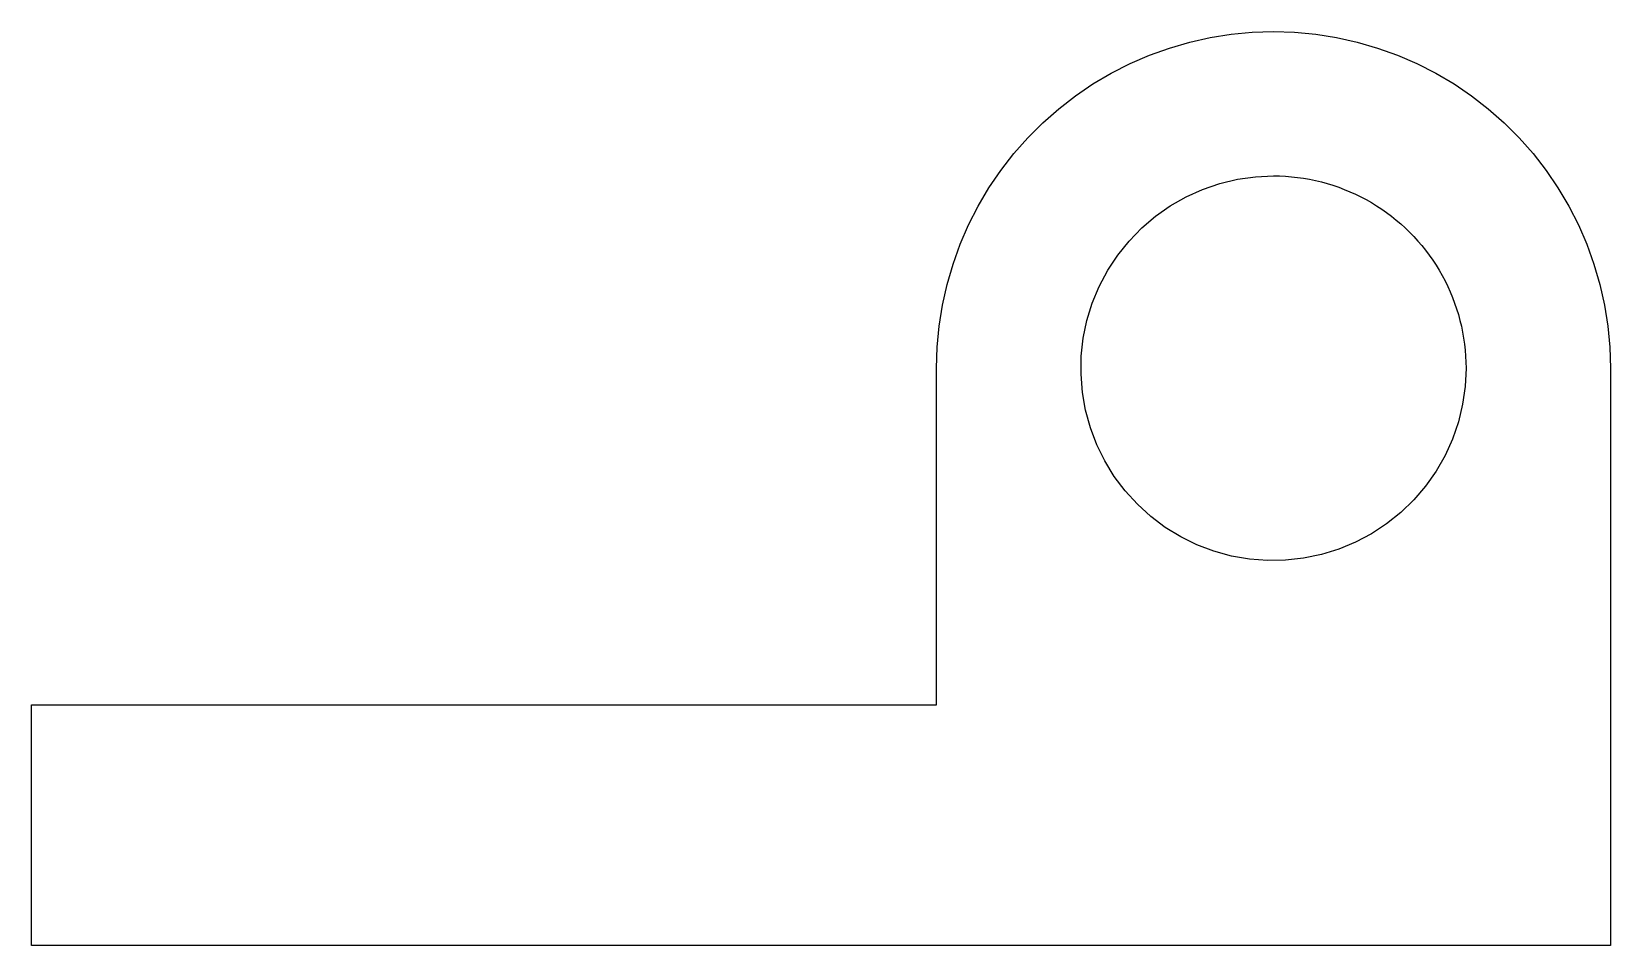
# Model space of a CAD drawing. Header units: metres. Extents: x -28.9 to 3.9, y 0 to 19.
import ezdxf

# ---------------------------------------------------------------- set-up
doc = ezdxf.new("R2010")
doc.units = ezdxf.units.M

msp = doc.modelspace()

# ---------------------------------------------------------------- linework, layer by layer
for points in [[(-10.1, 12), (-10.086, 12.44), (-10.045, 12.877), (-9.976, 13.312), (-9.88, 13.741), (-9.757, 14.163), (-9.608, 14.577), (-9.434, 14.98), (-9.234, 15.372), (-9.01, 15.751), (-8.763, 16.114), (-8.494, 16.462), (-8.203, 16.792), (-7.892, 17.103), (-7.562, 17.394), (-7.214, 17.663), (-6.851, 17.91), (-6.472, 18.134), (-6.08, 18.334), (-5.677, 18.508), (-5.263, 18.657), (-4.841, 18.78), (-4.412, 18.876), (-3.977, 18.945), (-3.54, 18.986), (-3.1, 19), (-2.66, 18.986), (-2.223, 18.945), (-1.788, 18.876), (-1.359, 18.78), (-0.937, 18.657), (-0.523, 18.508), (-0.12, 18.334), (0.272, 18.134), (0.651, 17.91), (1.014, 17.663), (1.362, 17.394), (1.692, 17.103), (2.003, 16.792), (2.294, 16.462), (2.563, 16.114), (2.81, 15.751), (3.034, 15.372), (3.234, 14.98), (3.408, 14.577), (3.557, 14.163), (3.68, 13.741), (3.776, 13.312), (3.845, 12.877), (3.886, 12.44), (3.9, 12)], [(0.9, 12), (0.882, 11.624), (0.829, 11.25), (0.741, 10.884), (0.619, 10.528), (0.464, 10.184), (0.277, 9.857), (0.061, 9.548), (-0.184, 9.262), (-0.455, 9), (-0.749, 8.764), (-1.064, 8.557), (-1.397, 8.381), (-1.745, 8.236), (-2.105, 8.126), (-2.474, 8.049), (-2.849, 8.008), (-3.226, 8.002), (-3.601, 8.032), (-3.973, 8.096), (-4.336, 8.196), (-4.689, 8.329), (-5.027, 8.495), (-5.348, 8.692), (-5.65, 8.918), (-5.928, 9.172), (-6.182, 9.45), (-6.408, 9.752), (-6.605, 10.073), (-6.771, 10.411), (-6.904, 10.764), (-7.004, 11.127), (-7.068, 11.499), (-7.098, 11.874), (-7.092, 12.251), (-7.051, 12.626), (-6.974, 12.995), (-6.864, 13.355), (-6.719, 13.703), (-6.543, 14.036), (-6.336, 14.351), (-6.1, 14.645), (-5.838, 14.916), (-5.552, 15.161), (-5.243, 15.377), (-4.916, 15.564), (-4.572, 15.719), (-4.216, 15.841), (-3.85, 15.929), (-3.476, 15.982), (-3.1, 16)], [(-3.1, 16), (-2.974, 15.998), (-2.849, 15.992), (-2.724, 15.982), (-2.599, 15.968), (-2.474, 15.951), (-2.35, 15.929), (-2.227, 15.904), (-2.105, 15.874), (-1.984, 15.841), (-1.864, 15.804), (-1.745, 15.764), (-1.628, 15.719), (-1.511, 15.671), (-1.397, 15.619), (-1.284, 15.564), (-1.173, 15.505), (-1.064, 15.443), (-0.957, 15.377), (-0.852, 15.308), (-0.749, 15.236), (-0.648, 15.161), (-0.55, 15.082), (-0.455, 15), (-0.362, 14.916), (-0.272, 14.828), (-0.184, 14.738), (-0.1, 14.645), (-0.018, 14.55), (0.061, 14.452), (0.136, 14.351), (0.208, 14.248), (0.277, 14.143), (0.343, 14.036), (0.405, 13.927), (0.464, 13.816), (0.519, 13.703), (0.571, 13.589), (0.619, 13.472), (0.664, 13.355), (0.704, 13.236), (0.741, 13.116), (0.774, 12.995), (0.804, 12.873), (0.829, 12.75), (0.851, 12.626), (0.868, 12.501), (0.882, 12.376), (0.892, 12.251), (0.898, 12.126), (0.9, 12)], [(-10.1, 5), (-10.1, 5.14), (-10.1, 5.28), (-10.1, 5.42), (-10.1, 5.56), (-10.1, 5.7), (-10.1, 5.84), (-10.1, 5.98), (-10.1, 6.12), (-10.1, 6.26), (-10.1, 6.4), (-10.1, 6.54), (-10.1, 6.68), (-10.1, 6.82), (-10.1, 6.96), (-10.1, 7.1), (-10.1, 7.24), (-10.1, 7.38), (-10.1, 7.52), (-10.1, 7.66), (-10.1, 7.8), (-10.1, 7.94), (-10.1, 8.08), (-10.1, 8.22), (-10.1, 8.36), (-10.1, 8.5), (-10.1, 8.64), (-10.1, 8.78), (-10.1, 8.92), (-10.1, 9.06), (-10.1, 9.2), (-10.1, 9.34), (-10.1, 9.48), (-10.1, 9.62), (-10.1, 9.76), (-10.1, 9.9), (-10.1, 10.04), (-10.1, 10.18), (-10.1, 10.32), (-10.1, 10.46), (-10.1, 10.6), (-10.1, 10.74), (-10.1, 10.88), (-10.1, 11.02), (-10.1, 11.16), (-10.1, 11.3), (-10.1, 11.44), (-10.1, 11.58), (-10.1, 11.72), (-10.1, 11.86), (-10.1, 12)], [(-10.1, 5), (-10.1, 5.14), (-10.1, 5.28), (-10.1, 5.42), (-10.1, 5.56), (-10.1, 5.7), (-10.1, 5.84), (-10.1, 5.98), (-10.1, 6.12), (-10.1, 6.26), (-10.1, 6.4), (-10.1, 6.54), (-10.1, 6.68), (-10.1, 6.82), (-10.1, 6.96), (-10.1, 7.1), (-10.1, 7.24), (-10.1, 7.38), (-10.1, 7.52), (-10.1, 7.66), (-10.1, 7.8), (-10.1, 7.94), (-10.1, 8.08), (-10.1, 8.22), (-10.1, 8.36), (-10.1, 8.5), (-10.1, 8.64), (-10.1, 8.78), (-10.1, 8.92), (-10.1, 9.06), (-10.1, 9.2), (-10.1, 9.34), (-10.1, 9.48), (-10.1, 9.62), (-10.1, 9.76), (-10.1, 9.9), (-10.1, 10.04), (-10.1, 10.18), (-10.1, 10.32), (-10.1, 10.46), (-10.1, 10.6), (-10.1, 10.74), (-10.1, 10.88), (-10.1, 11.02), (-10.1, 11.16), (-10.1, 11.3), (-10.1, 11.44), (-10.1, 11.58), (-10.1, 11.72), (-10.1, 11.86), (-10.1, 12)], [(3.9, 12), (3.9, 11.76), (3.9, 11.52), (3.9, 11.28), (3.9, 11.04), (3.9, 10.8), (3.9, 10.56), (3.9, 10.32), (3.9, 10.08), (3.9, 9.84), (3.9, 9.6), (3.9, 9.36), (3.9, 9.12), (3.9, 8.88), (3.9, 8.64), (3.9, 8.4), (3.9, 8.16), (3.9, 7.92), (3.9, 7.68), (3.9, 7.44), (3.9, 7.2), (3.9, 6.96), (3.9, 6.72), (3.9, 6.48), (3.9, 6.24), (3.9, 6), (3.9, 5.76), (3.9, 5.52), (3.9, 5.28), (3.9, 5.04), (3.9, 4.8), (3.9, 4.56), (3.9, 4.32), (3.9, 4.08), (3.9, 3.84), (3.9, 3.6), (3.9, 3.36), (3.9, 3.12), (3.9, 2.88), (3.9, 2.64), (3.9, 2.4), (3.9, 2.16), (3.9, 1.92), (3.9, 1.68), (3.9, 1.44), (3.9, 1.2), (3.9, 0.96), (3.9, 0.72), (3.9, 0.48), (3.9, 0.24), (3.9, 0)], [(-28.9, 0), (-28.9, 0.1), (-28.9, 0.2), (-28.9, 0.3), (-28.9, 0.4), (-28.9, 0.5), (-28.9, 0.6), (-28.9, 0.7), (-28.9, 0.8), (-28.9, 0.9), (-28.9, 1), (-28.9, 1.1), (-28.9, 1.2), (-28.9, 1.3), (-28.9, 1.4), (-28.9, 1.5), (-28.9, 1.6), (-28.9, 1.7), (-28.9, 1.8), (-28.9, 1.9), (-28.9, 2), (-28.9, 2.1), (-28.9, 2.2), (-28.9, 2.3), (-28.9, 2.4), (-28.9, 2.5), (-28.9, 2.6), (-28.9, 2.7), (-28.9, 2.8), (-28.9, 2.9), (-28.9, 3), (-28.9, 3.1), (-28.9, 3.2), (-28.9, 3.3), (-28.9, 3.4), (-28.9, 3.5), (-28.9, 3.6), (-28.9, 3.7), (-28.9, 3.8), (-28.9, 3.9), (-28.9, 4), (-28.9, 4.1), (-28.9, 4.2), (-28.9, 4.3), (-28.9, 4.4), (-28.9, 4.5), (-28.9, 4.6), (-28.9, 4.7), (-28.9, 4.8), (-28.9, 4.9), (-28.9, 5)], [(-28.9, 5), (-28.524, 5), (-28.148, 5), (-27.772, 5), (-27.396, 5), (-27.02, 5), (-26.644, 5), (-26.268, 5), (-25.892, 5), (-25.516, 5), (-25.14, 5), (-24.764, 5), (-24.388, 5), (-24.012, 5), (-23.636, 5), (-23.26, 5), (-22.884, 5), (-22.508, 5), (-22.132, 5), (-21.756, 5), (-21.38, 5), (-21.004, 5), (-20.628, 5), (-20.252, 5), (-19.876, 5), (-19.5, 5), (-19.124, 5), (-18.748, 5), (-18.372, 5), (-17.996, 5), (-17.62, 5), (-17.244, 5), (-16.868, 5), (-16.492, 5), (-16.116, 5), (-15.74, 5), (-15.364, 5), (-14.988, 5), (-14.612, 5), (-14.236, 5), (-13.86, 5), (-13.484, 5), (-13.108, 5), (-12.732, 5), (-12.356, 5), (-11.98, 5), (-11.604, 5), (-11.228, 5), (-10.852, 5), (-10.476, 5), (-10.1, 5)], [(-20, 5), (-19.802, 5), (-19.604, 5), (-19.406, 5), (-19.208, 5), (-19.01, 5), (-18.812, 5), (-18.614, 5), (-18.416, 5), (-18.218, 5), (-18.02, 5), (-17.822, 5), (-17.624, 5), (-17.426, 5), (-17.228, 5), (-17.03, 5), (-16.832, 5), (-16.634, 5), (-16.436, 5), (-16.238, 5), (-16.04, 5), (-15.842, 5), (-15.644, 5), (-15.446, 5), (-15.248, 5), (-15.05, 5), (-14.852, 5), (-14.654, 5), (-14.456, 5), (-14.258, 5), (-14.06, 5), (-13.862, 5), (-13.664, 5), (-13.466, 5), (-13.268, 5), (-13.07, 5), (-12.872, 5), (-12.674, 5), (-12.476, 5), (-12.278, 5), (-12.08, 5), (-11.882, 5), (-11.684, 5), (-11.486, 5), (-11.288, 5), (-11.09, 5), (-10.892, 5), (-10.694, 5), (-10.496, 5), (-10.298, 5), (-10.1, 5)], [(3.9, 0), (3.244, 0), (2.588, 0), (1.932, 0), (1.276, 0), (0.62, 0), (-0.036, 0), (-0.692, 0), (-1.348, 0), (-2.004, 0), (-2.66, 0), (-3.316, 0), (-3.972, 0), (-4.628, 0), (-5.284, 0), (-5.94, 0), (-6.596, 0), (-7.252, 0), (-7.908, 0), (-8.564, 0), (-9.22, 0), (-9.876, 0), (-10.532, 0), (-11.188, 0), (-11.844, 0), (-12.5, 0), (-13.156, 0), (-13.812, 0), (-14.468, 0), (-15.124, 0), (-15.78, 0), (-16.436, 0), (-17.092, 0), (-17.748, 0), (-18.404, 0), (-19.06, 0), (-19.716, 0), (-20.372, 0), (-21.028, 0), (-21.684, 0), (-22.34, 0), (-22.996, 0), (-23.652, 0), (-24.308, 0), (-24.964, 0), (-25.62, 0), (-26.276, 0), (-26.932, 0), (-27.588, 0), (-28.244, 0), (-28.9, 0)]]:
    msp.add_lwpolyline(points)

doc.saveas('drawing.dxf')
